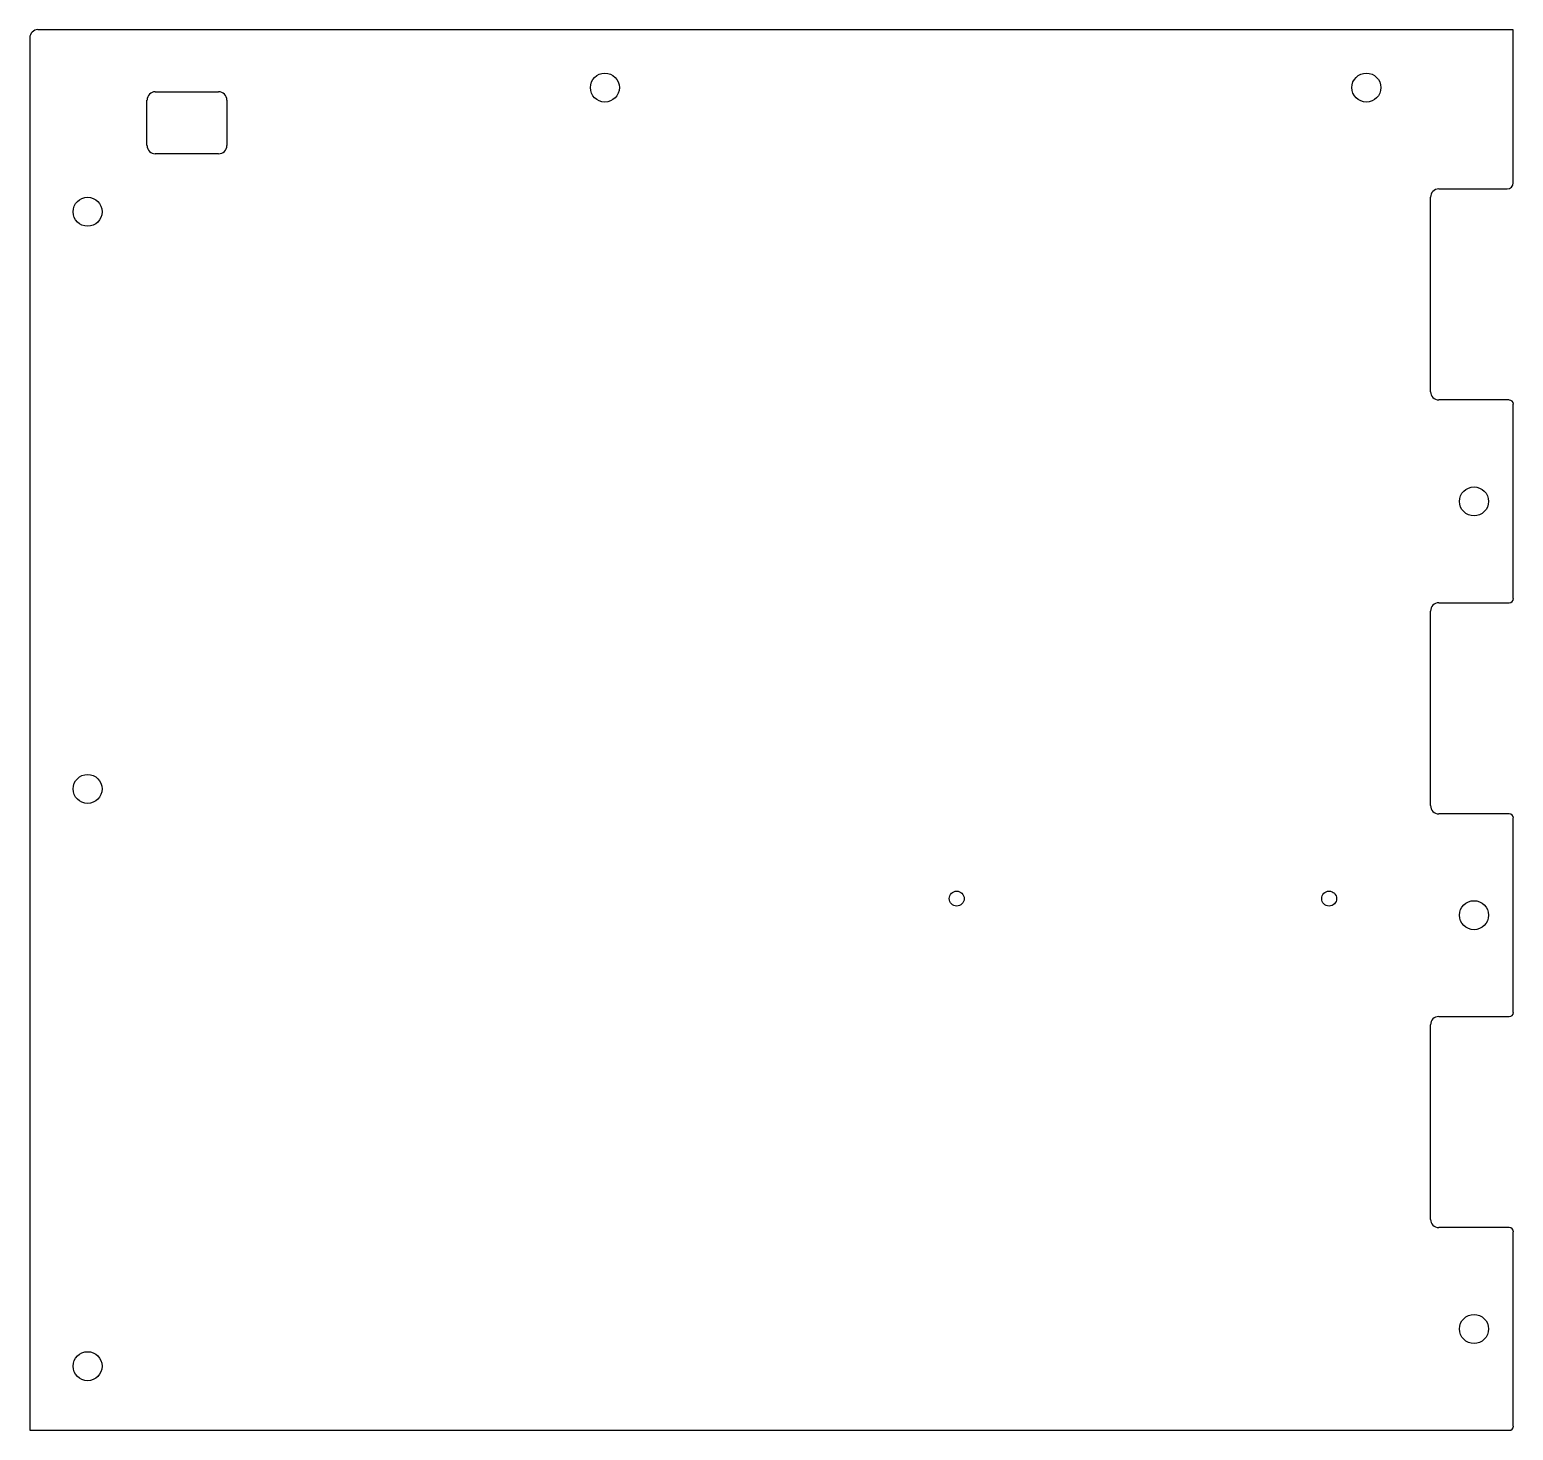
# Model space of a CAD drawing. Header units: inches. Extents: x -7.1 to 7.1, y -6.7 to 6.7.
import ezdxf

# ---------------------------------------------------------------- set-up
doc = ezdxf.new("R2010")
doc.units = ezdxf.units.IN
doc.layers.add('CUTOUTS', color=1, linetype='CONTINUOUS')
doc.layers.add('PERIMETER', color=5, linetype='CONTINUOUS')

msp = doc.modelspace()

# ---------------------------------------------------------------- linework, layer by layer
at = {"layer": 'CUTOUTS'}
for p, q in [((-5.862, 6.073), (-5.26, 6.073)), ((-5.941, 5.561), (-5.941, 5.994)), ((-5.181, 5.994), (-5.181, 5.561)), ((-5.26, 5.482), (-5.862, 5.482))]:
    msp.add_line(p, q, dxfattribs=at)
for centre, radius in [((-1.585, 6.112), 0.138), ((5.659, 6.112), 0.138), ((-6.506, 4.931), 0.138), ((6.683, 2.175), 0.138), ((-6.506, -0.561), 0.138), ((1.762, -1.604), 0.0709), ((5.305, -1.604), 0.0709), ((6.683, -1.762), 0.138), ((6.683, -5.699), 0.138), ((-6.506, -6.053), 0.138)]:
    msp.add_circle(centre, radius, dxfattribs=at)
for centre, start, end in [((-5.862, 5.994), 90, 180), ((-5.26, 5.994), 0, 90), ((-5.862, 5.561), 180, 270), ((-5.26, 5.561), -90, 0)]:
    msp.add_arc(centre, 0.0787, start, end, dxfattribs=at)
at = {"layer": 'PERIMETER'}
for p, q in [((7.057, 6.663), (-6.978, 6.663)), ((7.057, 5.207), (7.057, 6.663)), ((-7.057, 6.585), (-7.057, -6.663)), ((6.348, 5.148), (6.998, 5.148)), ((6.27, 3.219), (6.27, 5.069)), ((7.018, 3.14), (6.348, 3.14)), ((7.057, 1.25), (7.057, 3.1)), ((6.27, -0.719), (6.27, 1.132)), ((6.348, 1.211), (7.018, 1.211)), ((7.018, -0.797), (6.348, -0.797)), ((7.057, -2.687), (7.057, -0.837)), ((6.27, -4.656), (6.27, -2.805)), ((6.348, -2.726), (7.018, -2.726)), ((7.018, -4.734), (6.348, -4.734)), ((7.057, -6.624), (7.057, -4.774)), ((-7.057, -6.663), (7.018, -6.663))]:
    msp.add_line(p, q, dxfattribs=at)
for centre, radius, start, end in [((-6.978, 6.585), 0.0787, 90, 180), ((6.348, 5.069), 0.0787, 90, 180), ((6.998, 5.207), 0.0591, -90, 0), ((6.348, 3.219), 0.0787, 180, 270), ((7.018, 3.1), 0.0394, 0, 90), ((6.348, 1.132), 0.0787, 90, 180), ((7.018, 1.25), 0.0394, -90, 0), ((6.348, -0.719), 0.0787, 180, 270), ((7.018, -0.837), 0.0394, 0, 90), ((6.348, -2.805), 0.0787, 90, 180), ((7.018, -2.687), 0.0394, -90, 0), ((6.348, -4.656), 0.0787, 180, 270), ((7.018, -4.774), 0.0394, 0, 90), ((7.018, -6.624), 0.0394, -90, 0)]:
    msp.add_arc(centre, radius, start, end, dxfattribs=at)

doc.saveas('drawing.dxf')
